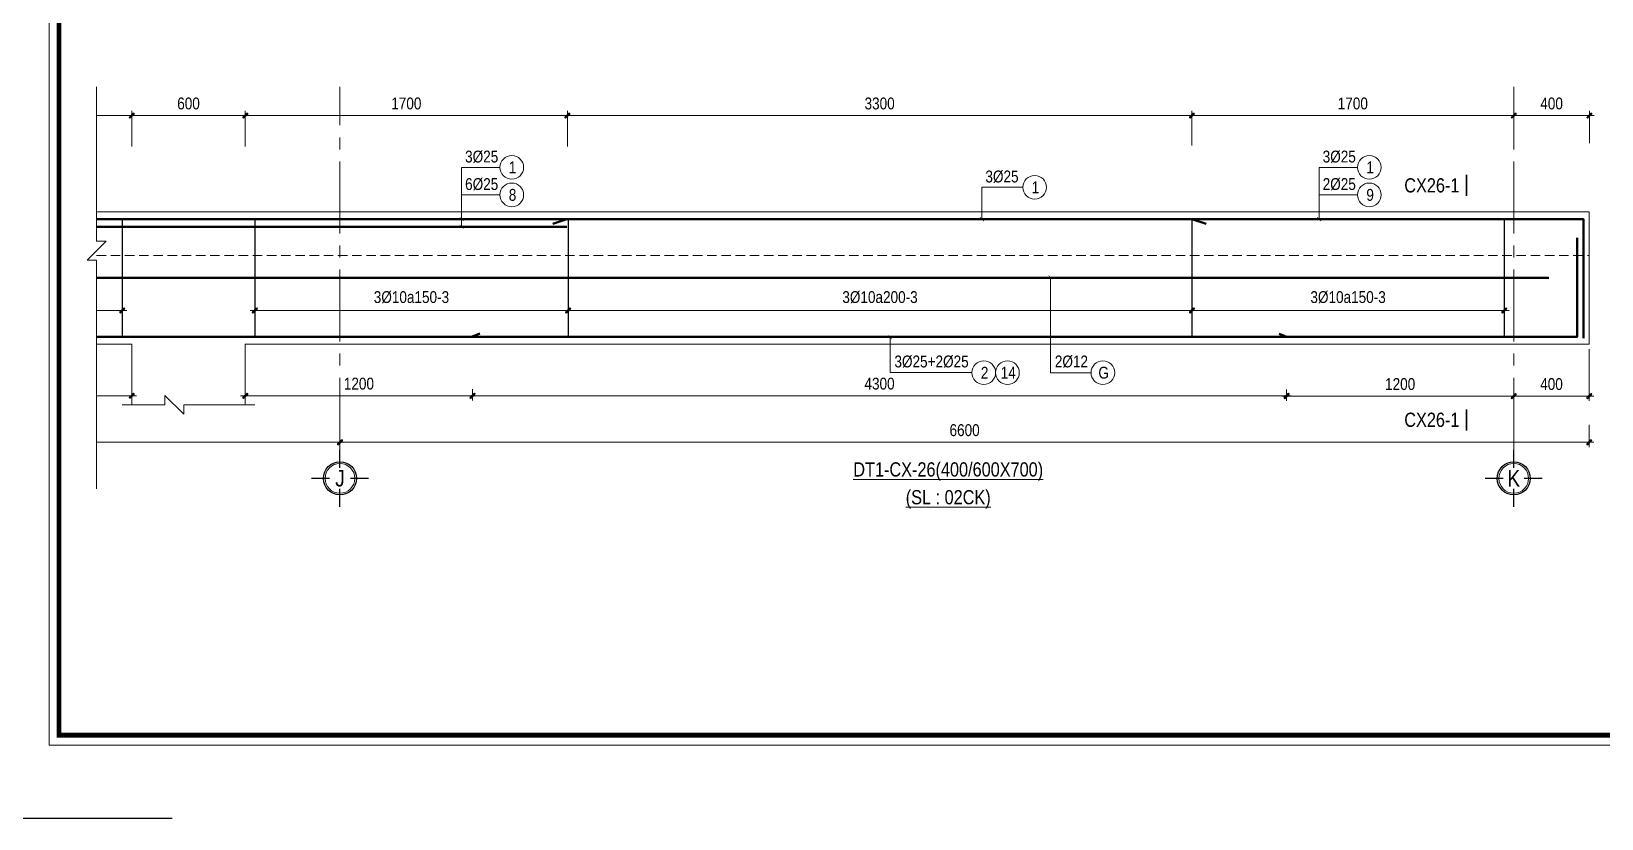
# Model space of a CAD drawing. Header units: millimetres. Extents: x 397144 to 8960116, y 345581 to 674207.
# Drawn here: x 4953948 to 4962242, y 602096 to 606256 of the extents above; entities that cross this region are included whole.
import ezdxf
from ezdxf.enums import TextEntityAlignment as Align
from ezdxf.xclip import XClip

# ---------------------------------------------------------------- set-up
doc = ezdxf.new("R2010")
doc.units = ezdxf.units.MM
doc.header["$XCLIPFRAME"] = 0
doc.header["$PDSIZE"] = -10
doc.linetypes.add('CENTER2', pattern=[28.575, 19.05, -3.175, 3.175, -3.175])
doc.linetypes.add('HIDDEN', pattern=[0.375, 0.25, -0.125])
doc.layers.get('0').update_dxf_attribs({"linetype": 'CONTINUOUS'})
doc.layers.get('Defpoints').update_dxf_attribs({"color": 12, "linetype": 'CONTINUOUS'})
for name, color, linetype, lineweight in [('2', 2, 'CONTINUOUS', 20), ('CDAI', 8, 'CONTINUOUS', 30), ('CTHEP', 2, 'CONTINUOUS', 50), ('DBAO', 3, 'CONTINUOUS', 20), ('DGIONG', 4, 'CONTINUOUS', 13), ('KTH', 150, 'CONTINUOUS', 5), ('Net khuat', 8, 'HIDDEN', 13), ('STICK', 1, 'CONTINUOUS', 9), ('TEXT', 7, 'CONTINUOUS', 15)]:
    doc.layers.add(name, color=color, linetype=linetype, lineweight=lineweight)
doc.layers.add('8', color=8, linetype='CONTINUOUS')
doc.styles.add('HELVECONDENSE', font='VHELVCN_0.TTF')
doc.styles.add('Star-HelCon', font='VHELVCN_0.TTF')
doc.styles.add('TTP-HelCon', font='VHELVCN_0.TTF')
doc.styles.add('VNI-HELVE-CONDENSE', font='VHELVCN_0.TTF')
doc.dimstyles.new('kc-25', dxfattribs={"dimtxt": 62.5, "dimasz": 20, "dimexe": 20, "dimexo": 50, "dimgap": 25, "dimtad": 3, "dimdec": 0, "dimzin": 0, "dimdsep": 46, "dimtxsty": 'VNI-HELVE-CONDENSE', "dimblk": 'DIM', "dimcen": 2.5, "dimclrd": 256, "dimclre": 154, "dimclrt": 7, "dimaunit": 1, "dimadec": 0, "dimazin": 0, "dimtfac": 1, "dimtdec": 0, "dimtix": 1, "dimtmove": 0, "dimatfit": 3, "dimldrblk": 'DOT', "dimfxl": 1, "dimtolj": 1, "dimtzin": 0, "dimarcsym": 0})
doc.dimstyles.new('TTP-25', dxfattribs={"dimscale": 25, "dimtxt": 2.5, "dimasz": 1, "dimexe": 1, "dimexo": 1, "dimgap": 0.09, "dimtad": 0, "dimdec": 4, "dimrnd": 5, "dimzin": 9, "dimdsep": 46, "dimtxsty": 'TTP-HelCon', "dimblk": 'Stick1', "dimcen": 0.09, "dimdle": 1.5, "dimclrd": 256, "dimclre": 256, "dimclrt": 7, "dimadec": 0, "dimazin": 0, "dimtfac": 1, "dimtdec": 4, "dimtmove": 0, "dimatfit": 3, "dimldrblk": '_ArchTick1', "dimfxl": 1, "dimtvp": 1, "dimtolj": 1, "dimtzin": 0, "dimarcsym": 0})

# ---------------------------------------------------------------- blocks, each defined once
blk = doc.blocks.new('CHG_XX_Khung ten')
blk.add_lwpolyline([(15, 579), (826, 579), (826, 15), (15, 15)], close=True)
at = {"color": 4, "linetype": 'Continuous', "const_width": 1}
blk.add_lwpolyline([(17, 577), (824, 577), (824, 17), (17, 17)], close=True, dxfattribs=at)
at = {"layer": 'Defpoints', "color": 1, "ltscale": 2}
blk.add_lwpolyline([(40.06, 0), (0, 0), (0, 40)], dxfattribs=at)
blk = doc.blocks.new('Stick1')
at = {"layer": 'STICK'}
h = blk.add_hatch(color=256, dxfattribs=at)
edge = h.paths.add_edge_path()
edge.add_line((0.3, 0.5), (-0.5, -0.3))
edge.add_arc((-0.4, -0.4), 0.141, 135, 315)
edge.add_line((-0.3, -0.5), (0.5, 0.3))
edge.add_arc((0.4, 0.4), 0.141, 315, 495)
blk.add_line((1, 0), (-1, 0), dxfattribs=at)
blk.add_lwpolyline([(0.3, 0.5), (-0.5, -0.3, 1), (-0.3, -0.5), (0.5, 0.3, 1), (0.3, 0.5, 1)], format="xyb", dxfattribs=at)
blk = doc.blocks.new('*D8560')
at = {"layer": 'Defpoints', "color": 0, "transparency": 16777216}
for p in [(5095956.6, 547642.8), (5095956.6, 547471.4), (5097656.6, 547471.4)]:
    blk.add_point(p, dxfattribs=at)
at = {"layer": 'KTH', "lineweight": -2, "transparency": 16777216}
for p, q in [((5095956.6, 547496.4), (5095956.6, 547667.8)), ((5097656.6, 547496.4), (5097656.6, 547667.8)), ((5097631.6, 547642.8), (5095981.6, 547642.8))]:
    blk.add_line(p, q, dxfattribs=at)
at = {"layer": 'KTH', "lineweight": -2, "transparency": 16777216, "xscale": 25, "yscale": 25, "zscale": 25, "rotation": 180}
blk.add_blockref('Stick1', (5095956.6, 547642.8), dxfattribs=at)
at = {"layer": 'KTH', "lineweight": -2, "transparency": 16777216, "xscale": 25, "yscale": 25, "zscale": 25}
blk.add_blockref('Stick1', (5097656.6, 547642.8), dxfattribs=at)
at = {"layer": 'KTH', "color": 7, "transparency": 16777216, "insert": (5096806.6, 547706.6), "char_height": 62.5, "attachment_point": 5, "style": 'TTP-HelCon'}
blk.add_mtext('\\A1;1700', dxfattribs=at)
blk = doc.blocks.new('_ArchTick1')
at = {"color": 0, "const_width": 3.81}
blk.add_lwpolyline([(-12.7, -12.7), (12.7, 12.7)], dxfattribs=at)
blk = doc.blocks.new('*D8572')
at = {"layer": 'Defpoints', "color": 0, "transparency": 16777216}
for p in [(5098056.3, 547642.8), (5097656.6, 547471.4), (5098056.3, 547471.4)]:
    blk.add_point(p, dxfattribs=at)
at = {"layer": 'KTH', "lineweight": -2, "transparency": 16777216}
for p, q in [((5097656.6, 547496.4), (5097656.6, 547667.8)), ((5098056.3, 547496.4), (5098056.3, 547667.8)), ((5097681.6, 547642.8), (5098031.3, 547642.8))]:
    blk.add_line(p, q, dxfattribs=at)
at = {"layer": 'KTH', "lineweight": -2, "transparency": 16777216, "xscale": 25, "yscale": 25, "zscale": 25, "rotation": 180}
blk.add_blockref('Stick1', (5097656.6, 547642.8), dxfattribs=at)
at = {"layer": 'KTH', "lineweight": -2, "transparency": 16777216, "xscale": 25, "yscale": 25, "zscale": 25}
blk.add_blockref('Stick1', (5098056.3, 547642.8), dxfattribs=at)
at = {"layer": 'KTH', "color": 7, "transparency": 16777216, "insert": (5097856.5, 547706.6), "char_height": 62.5, "attachment_point": 5, "style": 'TTP-HelCon'}
blk.add_mtext('\\A1;400', dxfattribs=at)
blk = doc.blocks.new('*D8573')
at = {"layer": 'Defpoints', "color": 0, "transparency": 16777216}
for p in [(5096456.6, 546220.2), (5096456.6, 546160.2), (5097656.6, 546220.2)]:
    blk.add_point(p, dxfattribs=at)
at = {"layer": 'KTH', "lineweight": -2, "transparency": 16777216}
for p, q in [((5096456.6, 546195.2), (5096456.6, 546135.2)), ((5097631.6, 546160.2), (5096481.6, 546160.2)), ((5097656.6, 546195.2), (5097656.6, 546135.2))]:
    blk.add_line(p, q, dxfattribs=at)
at = {"layer": 'KTH', "lineweight": -2, "transparency": 16777216, "xscale": 25, "yscale": 25, "zscale": 25, "rotation": 180}
blk.add_blockref('Stick1', (5096456.6, 546160.2), dxfattribs=at)
at = {"layer": 'KTH', "lineweight": -2, "transparency": 16777216, "xscale": 25, "yscale": 25, "zscale": 25}
blk.add_blockref('Stick1', (5097656.6, 546160.2), dxfattribs=at)
at = {"layer": 'KTH', "color": 7, "transparency": 16777216, "insert": (5097056.6, 546224), "char_height": 62.5, "attachment_point": 5, "style": 'TTP-HelCon'}
blk.add_mtext('\\A1;1200', dxfattribs=at)
blk = doc.blocks.new('*D8526')
at = {"layer": 'Defpoints', "color": 0, "transparency": 16777216}
for p in [(5088351.6, 546752.8), (5090306.6, 546670.4), (5088351.6, 546612.9)]:
    blk.add_point(p, dxfattribs=at)
at = {"layer": 'KTH', "lineweight": -2, "transparency": 16777216}
for p, q in [((5088351.6, 546727.8), (5088351.6, 546587.9)), ((5090281.6, 546612.9), (5088376.6, 546612.9)), ((5090306.6, 546645.4), (5090306.6, 546587.9))]:
    blk.add_line(p, q, dxfattribs=at)
at = {"layer": 'KTH', "lineweight": -2, "transparency": 16777216, "xscale": 25, "yscale": 25, "zscale": 25, "rotation": 180}
blk.add_blockref('Stick1', (5088351.6, 546612.9), dxfattribs=at)
at = {"layer": 'KTH', "lineweight": -2, "transparency": 16777216, "xscale": 25, "yscale": 25, "zscale": 25}
blk.add_blockref('Stick1', (5090306.6, 546612.9), dxfattribs=at)
at = {"layer": 'KTH', "color": 7, "transparency": 16777216, "insert": (5089329.1, 546682.8), "char_height": 62.5, "attachment_point": 5, "style": 'TTP-HelCon'}
blk.add_mtext('\\A1;3Þ10a150-3', dxfattribs=at)
blk = doc.blocks.new('*D8527')
at = {"layer": 'Defpoints', "color": 0, "transparency": 16777216}
for p in [(5090956.6, 547642.8), (5090356.6, 547489.7), (5090956.6, 547489.7)]:
    blk.add_point(p, dxfattribs=at)
at = {"layer": 'KTH', "lineweight": -2, "transparency": 16777216}
for p, q in [((5090356.6, 547514.7), (5090356.6, 547667.8)), ((5090956.6, 547514.7), (5090956.6, 547667.8)), ((5090381.6, 547642.8), (5090931.6, 547642.8))]:
    blk.add_line(p, q, dxfattribs=at)
at = {"layer": 'KTH', "lineweight": -2, "transparency": 16777216, "xscale": 25, "yscale": 25, "zscale": 25, "rotation": 180}
blk.add_blockref('Stick1', (5090356.6, 547642.8), dxfattribs=at)
at = {"layer": 'KTH', "lineweight": -2, "transparency": 16777216, "xscale": 25, "yscale": 25, "zscale": 25}
blk.add_blockref('Stick1', (5090956.6, 547642.8), dxfattribs=at)
at = {"layer": 'KTH', "color": 7, "transparency": 16777216, "insert": (5090656.6, 547706.6), "char_height": 62.5, "attachment_point": 5, "style": 'TTP-HelCon'}
blk.add_mtext('\\A1;600', dxfattribs=at)
blk = doc.blocks.new('dau truc')
blk.add_circle((0, 0), 180)
at = {"layer": '8'}
for p, q in [((0, 127), (0, 345)), ((-127, 0), (-345, 0)), ((345, 0), (127, 0)), ((0, -345), (0, -127))]:
    blk.add_line(p, q, dxfattribs=at)
blk.add_circle((0, 0), 200, dxfattribs=at)
at = {"layer": 'TEXT', "style": 'HELVECONDENSE'}
blk.add_attdef('A', text='', height=233, dxfattribs=at).set_placement((0, 0), align=Align.MIDDLE)
blk = doc.blocks.new('*D8533')
at = {"layer": 'Defpoints', "color": 0, "transparency": 16777216}
for p in [(5090356.6, 547642.7), (5088355.6, 547453.7), (5090356.6, 547453.7)]:
    blk.add_point(p, dxfattribs=at)
at = {"layer": 'KTH', "lineweight": -2, "transparency": 16777216}
for p, q in [((5088355.6, 547478.7), (5088355.6, 547667.7)), ((5090356.6, 547478.7), (5090356.6, 547667.7)), ((5088380.6, 547642.7), (5090331.6, 547642.7))]:
    blk.add_line(p, q, dxfattribs=at)
at = {"layer": 'KTH', "lineweight": -2, "transparency": 16777216, "xscale": 25, "yscale": 25, "zscale": 25, "rotation": 180}
blk.add_blockref('Stick1', (5088355.6, 547642.7), dxfattribs=at)
at = {"layer": 'KTH', "lineweight": -2, "transparency": 16777216, "xscale": 25, "yscale": 25, "zscale": 25}
blk.add_blockref('Stick1', (5090356.6, 547642.7), dxfattribs=at)
at = {"layer": 'KTH', "color": 7, "transparency": 16777216, "insert": (5089356.1, 547706.5), "char_height": 62.5, "attachment_point": 5, "style": 'TTP-HelCon'}
blk.add_mtext('\\A1;2000', dxfattribs=at)
blk = doc.blocks.new('*D8534')
at = {"layer": 'Defpoints', "color": 0, "transparency": 16777216}
for p in [(5092657.6, 547642.8), (5090956.6, 547453.8), (5092657.6, 547453.8)]:
    blk.add_point(p, dxfattribs=at)
at = {"layer": 'KTH', "lineweight": -2, "transparency": 16777216}
for p, q in [((5090956.6, 547478.8), (5090956.6, 547667.8)), ((5092657.6, 547478.8), (5092657.6, 547667.8)), ((5090981.6, 547642.8), (5092632.6, 547642.8))]:
    blk.add_line(p, q, dxfattribs=at)
at = {"layer": 'KTH', "lineweight": -2, "transparency": 16777216, "xscale": 25, "yscale": 25, "zscale": 25, "rotation": 180}
blk.add_blockref('Stick1', (5090956.6, 547642.8), dxfattribs=at)
at = {"layer": 'KTH', "lineweight": -2, "transparency": 16777216, "xscale": 25, "yscale": 25, "zscale": 25}
blk.add_blockref('Stick1', (5092657.6, 547642.8), dxfattribs=at)
at = {"layer": 'KTH', "color": 7, "transparency": 16777216, "insert": (5091807.1, 547706.6), "char_height": 62.5, "attachment_point": 5, "style": 'TTP-HelCon'}
blk.add_mtext('\\A1;1700', dxfattribs=at)
blk = doc.blocks.new('*D8540')
at = {"layer": 'Defpoints', "color": 0, "transparency": 16777216}
for p in [(5095956.6, 547642.8), (5092657.6, 547453.8), (5095956.6, 547460.4)]:
    blk.add_point(p, dxfattribs=at)
at = {"layer": 'KTH', "lineweight": -2, "transparency": 16777216}
for p, q in [((5092657.6, 547478.8), (5092657.6, 547667.8)), ((5095956.6, 547485.4), (5095956.6, 547667.8)), ((5092682.6, 547642.8), (5095931.6, 547642.8))]:
    blk.add_line(p, q, dxfattribs=at)
at = {"layer": 'KTH', "lineweight": -2, "transparency": 16777216, "xscale": 25, "yscale": 25, "zscale": 25, "rotation": 180}
blk.add_blockref('Stick1', (5092657.6, 547642.8), dxfattribs=at)
at = {"layer": 'KTH', "lineweight": -2, "transparency": 16777216, "xscale": 25, "yscale": 25, "zscale": 25}
blk.add_blockref('Stick1', (5095956.6, 547642.8), dxfattribs=at)
at = {"layer": 'KTH', "color": 7, "transparency": 16777216, "insert": (5094307.1, 547706.6), "char_height": 62.5, "attachment_point": 5, "style": 'TTP-HelCon'}
blk.add_mtext('\\A1;3300', dxfattribs=at)
blk = doc.blocks.new('DIM')
h = blk.add_hatch(color=1)
h.paths.add_polyline_path([(0.49, 0.29, 1), (0.29, 0.49), (-0.19, 0), (0.19, 0)])
h.paths.add_polyline_path([(0.19, 0), (-0.19, 0), (-0.49, -0.29, 1), (-0.29, -0.49)])
at = {"color": 9}
for p, q in [((-0.19, 0), (-1.5, 0)), ((0.19, 0), (1.5, 0))]:
    blk.add_line(p, q, dxfattribs=at)
at = {"color": 1}
for p, q in [((-0.49, -0.29), (0.29, 0.49)), ((-0.29, -0.49), (0.49, 0.29)), ((-0.19, 0), (0.19, 0))]:
    blk.add_line(p, q, dxfattribs=at)
blk.add_arc((-0.39, -0.39), 0.138, 135, 315, dxfattribs=at)
blk = doc.blocks.new('*D1582')
at = {"layer": 'Defpoints', "color": 0, "transparency": 16777216}
for p in [(5091456.6, 546114.4), (5081956.6, 546013.3), (5091456.6, 545916.4)]:
    blk.add_point(p, dxfattribs=at)
at = {"layer": 'KTH', "lineweight": -2, "transparency": 16777216}
for p, q in [((5091456.6, 546089.4), (5091456.6, 545891.4)), ((5081956.6, 545988.3), (5081956.6, 545891.4)), ((5081981.6, 545916.4), (5091431.6, 545916.4))]:
    blk.add_line(p, q, dxfattribs=at)
at = {"layer": 'KTH', "lineweight": -2, "transparency": 16777216, "xscale": 25, "yscale": 25, "zscale": 25, "rotation": 180}
blk.add_blockref('Stick1', (5081956.6, 545916.4), dxfattribs=at)
at = {"layer": 'KTH', "lineweight": -2, "transparency": 16777216, "xscale": 25, "yscale": 25, "zscale": 25}
blk.add_blockref('Stick1', (5091456.6, 545916.4), dxfattribs=at)
at = {"layer": 'KTH', "color": 7, "transparency": 16777216, "insert": (5086706.6, 545980.3), "char_height": 62.5, "attachment_point": 5, "style": 'TTP-HelCon'}
blk.add_mtext('\\A1;9500', dxfattribs=at)
blk = doc.blocks.new('*D1583')
at = {"layer": 'Defpoints', "color": 0, "transparency": 16777216}
for p in [(5091456.6, 546114.4), (5098055.4, 546033.8), (5098055.4, 545916.4)]:
    blk.add_point(p, dxfattribs=at)
at = {"layer": 'KTH', "lineweight": -2, "transparency": 16777216}
for p, q in [((5091456.6, 546089.4), (5091456.6, 545891.4)), ((5098055.4, 546008.8), (5098055.4, 545891.4)), ((5091481.6, 545916.4), (5098030.4, 545916.4))]:
    blk.add_line(p, q, dxfattribs=at)
at = {"layer": 'KTH', "lineweight": -2, "transparency": 16777216, "xscale": 25, "yscale": 25, "zscale": 25, "rotation": 180}
blk.add_blockref('Stick1', (5091456.6, 545916.4), dxfattribs=at)
at = {"layer": 'KTH', "lineweight": -2, "transparency": 16777216, "xscale": 25, "yscale": 25, "zscale": 25}
blk.add_blockref('Stick1', (5098055.4, 545916.4), dxfattribs=at)
at = {"layer": 'KTH', "color": 7, "transparency": 16777216, "insert": (5094756, 545980.3), "char_height": 62.5, "attachment_point": 5, "style": 'TTP-HelCon'}
blk.add_mtext('\\A1;6600', dxfattribs=at)
blk = doc.blocks.new('*D8545')
at = {"layer": 'Defpoints', "color": 0, "transparency": 16777216}
for p in [(5090356.6, 546436.6), (5089156.6, 546222.3), (5089156.6, 546162.4)]:
    blk.add_point(p, dxfattribs=at)
at = {"layer": 'KTH', "lineweight": -2, "transparency": 16777216}
for p, q in [((5090356.6, 546411.6), (5090356.6, 546137.4)), ((5089156.6, 546197.3), (5089156.6, 546137.4)), ((5090331.6, 546162.4), (5089181.6, 546162.4))]:
    blk.add_line(p, q, dxfattribs=at)
at = {"layer": 'KTH', "lineweight": -2, "transparency": 16777216, "xscale": 25, "yscale": 25, "zscale": 25, "rotation": 180}
blk.add_blockref('Stick1', (5089156.6, 546162.4), dxfattribs=at)
at = {"layer": 'KTH', "lineweight": -2, "transparency": 16777216, "xscale": 25, "yscale": 25, "zscale": 25}
blk.add_blockref('Stick1', (5090356.6, 546162.4), dxfattribs=at)
at = {"layer": 'KTH', "color": 7, "transparency": 16777216, "insert": (5089756.6, 546226.2), "char_height": 62.5, "attachment_point": 5, "style": 'TTP-HelCon'}
blk.add_mtext('\\A1;1200', dxfattribs=at)
blk = doc.blocks.new('*D8547')
at = {"layer": 'Defpoints', "color": 0, "transparency": 16777216}
for p in [(5090956.6, 546434.4), (5092156.6, 546222.3), (5092156.6, 546162.3)]:
    blk.add_point(p, dxfattribs=at)
at = {"layer": 'KTH', "lineweight": -2, "transparency": 16777216}
for p, q in [((5090956.6, 546409.4), (5090956.6, 546137.3)), ((5090981.6, 546162.3), (5092131.6, 546162.3)), ((5092156.6, 546197.3), (5092156.6, 546137.3))]:
    blk.add_line(p, q, dxfattribs=at)
at = {"layer": 'KTH', "lineweight": -2, "transparency": 16777216, "xscale": 25, "yscale": 25, "zscale": 25, "rotation": 180}
blk.add_blockref('Stick1', (5090956.6, 546162.3), dxfattribs=at)
at = {"layer": 'KTH', "lineweight": -2, "transparency": 16777216, "xscale": 25, "yscale": 25, "zscale": 25}
blk.add_blockref('Stick1', (5092156.6, 546162.3), dxfattribs=at)
at = {"layer": 'KTH', "color": 7, "transparency": 16777216, "insert": (5091556.6, 546226.1), "char_height": 62.5, "attachment_point": 5, "style": 'TTP-HelCon'}
blk.add_mtext('\\A1;1200', dxfattribs=at)
blk = doc.blocks.new('*D8548')
at = {"layer": 'Defpoints', "color": 0, "transparency": 16777216}
for p in [(5092156.6, 546222.3), (5096456.6, 546197.3), (5096456.6, 546162.3)]:
    blk.add_point(p, dxfattribs=at)
at = {"layer": 'KTH', "lineweight": -2, "transparency": 16777216}
for p, q in [((5092156.6, 546197.3), (5092156.6, 546137.3)), ((5092181.6, 546162.3), (5096431.6, 546162.3)), ((5096456.6, 546172.3), (5096456.6, 546137.3))]:
    blk.add_line(p, q, dxfattribs=at)
at = {"layer": 'KTH', "lineweight": -2, "transparency": 16777216, "xscale": 25, "yscale": 25, "zscale": 25, "rotation": 180}
blk.add_blockref('Stick1', (5092156.6, 546162.3), dxfattribs=at)
at = {"layer": 'KTH', "lineweight": -2, "transparency": 16777216, "xscale": 25, "yscale": 25, "zscale": 25}
blk.add_blockref('Stick1', (5096456.6, 546162.3), dxfattribs=at)
at = {"layer": 'KTH', "color": 7, "transparency": 16777216, "insert": (5094306.6, 546226.1), "char_height": 62.5, "attachment_point": 5, "style": 'TTP-HelCon'}
blk.add_mtext('\\A1;4300', dxfattribs=at)
blk = doc.blocks.new('*D8549')
at = {"layer": 'Defpoints', "color": 0, "transparency": 16777216}
for p in [(5091006.6, 546752.8), (5092661.6, 546670.4), (5091006.6, 546612.9)]:
    blk.add_point(p, dxfattribs=at)
at = {"layer": 'KTH', "lineweight": -2, "transparency": 16777216}
for p, q in [((5091006.6, 546727.8), (5091006.6, 546587.9)), ((5092636.6, 546612.9), (5091031.6, 546612.9)), ((5092661.6, 546645.4), (5092661.6, 546587.9))]:
    blk.add_line(p, q, dxfattribs=at)
at = {"layer": 'KTH', "lineweight": -2, "transparency": 16777216, "xscale": 25, "yscale": 25, "zscale": 25, "rotation": 180}
blk.add_blockref('Stick1', (5091006.6, 546612.9), dxfattribs=at)
at = {"layer": 'KTH', "lineweight": -2, "transparency": 16777216, "xscale": 25, "yscale": 25, "zscale": 25}
blk.add_blockref('Stick1', (5092661.6, 546612.9), dxfattribs=at)
at = {"layer": 'KTH', "color": 7, "transparency": 16777216, "insert": (5091834.1, 546682.8), "char_height": 62.5, "attachment_point": 5, "style": 'TTP-HelCon'}
blk.add_mtext('\\A1;3Þ10a150-3', dxfattribs=at)
blk = doc.blocks.new('*D8550')
at = {"layer": 'Defpoints', "color": 0, "transparency": 16777216}
for p in [(5095956.6, 546752.8), (5097606.6, 546670.4), (5095956.6, 546612.9)]:
    blk.add_point(p, dxfattribs=at)
at = {"layer": 'KTH', "lineweight": -2, "transparency": 16777216}
for p, q in [((5095956.6, 546727.8), (5095956.6, 546587.9)), ((5097581.6, 546612.9), (5095981.6, 546612.9)), ((5097606.6, 546645.4), (5097606.6, 546587.9))]:
    blk.add_line(p, q, dxfattribs=at)
at = {"layer": 'KTH', "lineweight": -2, "transparency": 16777216, "xscale": 25, "yscale": 25, "zscale": 25, "rotation": 180}
blk.add_blockref('Stick1', (5095956.6, 546612.9), dxfattribs=at)
at = {"layer": 'KTH', "lineweight": -2, "transparency": 16777216, "xscale": 25, "yscale": 25, "zscale": 25}
blk.add_blockref('Stick1', (5097606.6, 546612.9), dxfattribs=at)
at = {"layer": 'KTH', "color": 7, "transparency": 16777216, "insert": (5096781.6, 546682.8), "char_height": 62.5, "attachment_point": 5, "style": 'TTP-HelCon'}
blk.add_mtext('\\A1;3Þ10a150-3', dxfattribs=at)
blk = doc.blocks.new('*D8551')
at = {"layer": 'Defpoints', "color": 0, "transparency": 16777216}
for p in [(5092661.6, 546752.9), (5095956.6, 546727.8), (5095956.6, 546612.8)]:
    blk.add_point(p, dxfattribs=at)
at = {"layer": 'KTH', "lineweight": -2, "transparency": 16777216}
for p, q in [((5092661.6, 546727.9), (5092661.6, 546587.8)), ((5095956.6, 546702.8), (5095956.6, 546587.8)), ((5092686.6, 546612.8), (5095931.6, 546612.8))]:
    blk.add_line(p, q, dxfattribs=at)
at = {"layer": 'KTH', "lineweight": -2, "transparency": 16777216, "xscale": 25, "yscale": 25, "zscale": 25, "rotation": 180}
blk.add_blockref('Stick1', (5092661.6, 546612.8), dxfattribs=at)
at = {"layer": 'KTH', "lineweight": -2, "transparency": 16777216, "xscale": 25, "yscale": 25, "zscale": 25}
blk.add_blockref('Stick1', (5095956.6, 546612.8), dxfattribs=at)
at = {"layer": 'KTH', "color": 7, "transparency": 16777216, "insert": (5094309.1, 546682.7), "char_height": 62.5, "attachment_point": 5, "style": 'TTP-HelCon'}
blk.add_mtext('\\A1;3Þ10a200-3', dxfattribs=at)
blk = doc.blocks.new('*D8552')
at = {"layer": 'Defpoints', "color": 0, "transparency": 16777216}
for p in [(5098055.4, 546434.4), (5097656.6, 546220.2), (5098055.4, 546160.2)]:
    blk.add_point(p, dxfattribs=at)
at = {"layer": 'KTH', "lineweight": -2, "transparency": 16777216}
for p, q in [((5098055.4, 546409.4), (5098055.4, 546135.2)), ((5097656.6, 546195.2), (5097656.6, 546135.2)), ((5097681.6, 546160.2), (5098030.4, 546160.2))]:
    blk.add_line(p, q, dxfattribs=at)
at = {"layer": 'KTH', "lineweight": -2, "transparency": 16777216, "xscale": 25, "yscale": 25, "zscale": 25, "rotation": 180}
blk.add_blockref('Stick1', (5097656.6, 546160.2), dxfattribs=at)
at = {"layer": 'KTH', "lineweight": -2, "transparency": 16777216, "xscale": 25, "yscale": 25, "zscale": 25}
blk.add_blockref('Stick1', (5098055.4, 546160.2), dxfattribs=at)
at = {"layer": 'KTH', "color": 7, "transparency": 16777216, "insert": (5097856, 546224), "char_height": 62.5, "attachment_point": 5, "style": 'TTP-HelCon'}
blk.add_mtext('\\A1;400', dxfattribs=at)
blk = doc.blocks.new('MC')
at = {"layer": 'CTHEP', "const_width": 10}
blk.add_lwpolyline([(0, 150), (0, 0)], dxfattribs=at)
at = {"layer": 'TEXT', "style": 'TTP-HelCon'}
blk.add_attdef('A', text='', height=100, dxfattribs=at).set_placement((-50, 26), align=Align.RIGHT)
blk = doc.blocks.new('CX28')
at = {"layer": 'CTHEP'}
blk.add_line((5053030.18222, 532731.7149), (5097531.87558, 532731.66677), dxfattribs=at)
for points in [[(5097715.24036, 532412.46726), (5097715.24036, 533040.65447), (5052876.45717, 533040.71921), (5052876.45717, 532414.45672)], [(5052911.67392, 532795.12013), (5052911.67392, 532418.73006), (5052911.67392, 532418.73006), (5053145.32759, 532418.707), (5068846.45578, 532418.67871), (5069420.50128, 532418.67683), (5097679.69928, 532418.65468), (5097679.69928, 532941.5302)]]:
    blk.add_lwpolyline(points, dxfattribs=at)
at = {"layer": 'Net khuat', "ltscale": 200}
blk.add_lwpolyline([(5052846.45717, 532849.73002), (5097745.24037, 532849.73002)], dxfattribs=at)
blk = doc.blocks.new('CX26')
at = {"layer": 'CDAI', "ltscale": 52.5}
for p, q in [((5090306.60281, 547099.47463), (5090306.60281, 546469.47463)), ((5091006.60021, 547099.4708), (5091006.60021, 546473.45467)), ((5092661.60021, 547099.4025), (5092661.60021, 546473.4315)), ((5095956.60281, 547099.36033), (5095956.60281, 546469.36033)), ((5095956.60281, 547099.36033), (5095956.60281, 546469.36033)), ((5097606.60281, 547099.36033), (5097606.60281, 546469.36033)), ((5097606.60281, 547099.36033), (5097606.60281, 546469.36033))]:
    blk.add_line(p, q, dxfattribs=at)
at = {"layer": 'CTHEP'}
for p, q in [((5092580.60421, 547070.39867), (5092655.60421, 547095.39867)), ((5096031.60281, 547070.36033), (5095956.60281, 547095.36033)), ((5088355.64229, 547055.46147), (5092655.60421, 547055.46147)), ((5058990.32788, 546786.46273), (5097842.02123, 546786.41461)), ((5092156.60421, 546475.51422), (5092196.1032, 546491.2061)), ((5096456.60281, 546473.42129), (5096417.10382, 546489.11316))]:
    blk.add_line(p, q, dxfattribs=at)
for points in [[(5098025.38601, 546467.2151), (5098025.38601, 547095.40231), (5058836.60282, 547095.46705), (5058836.60282, 546469.20456)], [(5058871.81958, 546849.86797), (5058871.81958, 546473.47789), (5058871.81958, 546473.47789), (5059405.47064, 546473.45484), (5065606.60282, 546473.42655), (5066180.64833, 546473.42466), (5097991.31059, 546473.40252), (5097991.31059, 546996.27803)]]:
    blk.add_lwpolyline(points, dxfattribs=at)
at = {"layer": 'DBAO'}
for points in [[(5090956.60421, 546434.3673), (5098055.38602, 546434.35991), (5098055.38602, 547134.35662), (5065754.50907, 547134.40146)], [(5082206.60421, 546434.37763), (5090356.60281, 546434.36806)], [(5090356.60281, 546114.47463), (5090356.60281, 546434.47463)], [(5090956.60421, 546114.39867), (5090956.60421, 546434.39867)]]:
    blk.add_lwpolyline(points, dxfattribs=at)
at = {"layer": 'DGIONG'}
blk.add_lwpolyline([(5090306.60281, 546114.47463), (5090531.60281, 546114.47463), (5090531.60281, 546164.47463), (5090631.60281, 546064.47463), (5090631.60281, 546114.47463), (5091006.60021, 546114.4708)], dxfattribs=at)
for centre in [(5092364.05707, 547369.27902), (5096893.87001, 547369.27902), (5095125.92454, 547263.98696), (5092364.05707, 547223.98002), (5096893.87001, 547223.98002), (5094857.37298, 546284.52653), (5094982.37298, 546284.52653), (5095486.36881, 546284.4819)]:
    blk.add_circle(centre, 62.5, dxfattribs=at)
at = {"layer": 'Net khuat', "linetype": 'CENTER2', "ltscale": 20}
for p, q in [((5091456.60281, 545876.98085), (5091456.60281, 547882.32349)), ((5097656.60281, 545876.98085), (5097656.60281, 547882.32349))]:
    blk.add_line(p, q, dxfattribs=at)
at = {"layer": 'Net khuat', "ltscale": 200}
blk.add_lwpolyline([(5058806.60282, 546904.47786), (5098055.38602, 546904.47786)], dxfattribs=at)
at = {"xscale": 0.75, "yscale": 0.75, "zscale": 0.75}
for p in [(5097407.11125, 547217.35449), (5097407.11125, 545978.61334)]:
    blk.add_blockref('MC', p, dxfattribs=at).add_auto_attribs({'A': 'CX26-1'})
at = {"layer": '2', "ltscale": 300}
ref = blk.add_blockref('dau truc', (5091456.60281, 545726.11632), dxfattribs=dict(at, xscale=0.4367131292819977, yscale=0.4367131292819977, zscale=0.4367131292819977))
ref.add_attrib('A', 'J', dxfattribs={"layer": 'TEXT', "height": 87.5, "style": 'HELVECONDENSE'}).set_placement((5091456.60281, 545726.11632), align=Align.MIDDLE)
ref = blk.add_blockref('dau truc', (5097656.60281, 545726.11632), dxfattribs=dict(at, xscale=0.4367131292819977, yscale=0.4367131292819977, zscale=0.4367131292819977))
ref.add_attrib('A', 'K', dxfattribs={"layer": 'TEXT', "height": 87.5, "style": 'HELVECONDENSE'}).set_placement((5097656.60281, 545726.11632), align=Align.MIDDLE)
at = {"layer": 'TEXT', "style": 'TTP-HelCon'}
for s, p in [('3Þ25', (5092117.54702, 547395.13197)), ('3Þ25', (5096647.35996, 547395.13197)), ('3Þ25', (5094865.80066, 547289.83991, 0)), ('6Þ25', (5092117.54702, 547249.83297)), ('2Þ25', (5096647.35996, 547249.83297)), ('3Þ25+2Þ25', (5094385.29585, 546312.42359, 0)), ('2Þ12', (5095232.56094, 546312.37895, 0))]:
    blk.add_text(s, height=62.5, dxfattribs=at).set_placement(p)
at = {"layer": 'TEXT', "style": 'Star-HelCon'}
for s, p in [('1', (5092368.22374, 547369.27902)), ('1', (5096898.03668, 547369.27902)), ('8', (5092368.22374, 547223.98002)), ('1', (5095130.09121, 547263.98696)), ('9', (5096898.03668, 547223.98002)), ('2', (5094861.53964, 546284.52653)), ('14', (5094986.53964, 546284.52653)), ('G', (5095490.53548, 546284.4819))]:
    blk.add_text(s, height=62.5, dxfattribs=at).set_placement(p, align=Align.MIDDLE)
at = {"layer": 'TEXT', "style": 'TTP-HelCon'}
for s, p in [('%%UDT1-CX-26(400/600X700)', (5094669.39413, 545735.78548)), ('%%U(SL : 02CK)', (5094669.39413, 545588.89088))]:
    blk.add_text(s, height=75, dxfattribs=at).set_placement(p, align=Align.CENTER)
at = {"layer": 'KTH'}
for base, p1, p2, picture, middle in [((5090356.60281, 547642.70395), (5088355.60281, 547453.70011), (5090356.60281, 547453.70011), '*D8533', (5089356.10281, 547706.53728)), ((5090956.60021, 547642.77608), (5090356.60281, 547489.67936), (5090956.60021, 547489.67936), '*D8527', (5090656.60151, 547706.60941)), ((5092657.60021, 547642.77608), (5090956.60021, 547453.77225), (5092657.60021, 547453.77225), '*D8534', (5091807.10021, 547706.60941)), ((5095956.60281, 547642.77608), (5092657.60021, 547453.77225), (5095956.60281, 547460.3615), '*D8540', (5094307.10151, 547706.60941)), ((5089156.60281, 546162.3817), (5090356.60281, 546436.56757), (5089156.60281, 546222.33288), '*D8545', (5089756.60281, 546226.21503)), ((5098055.38602, 546160.2128), (5097656.60281, 546220.16398), (5098055.38602, 546434.35991), '*D8552', (5097855.99441, 546224.04613)), ((5096456.60281, 546160.2128), (5097656.60281, 546220.16398), (5096456.60281, 546220.16398), '*D8573', (5097056.60281, 546224.04613)), ((5091456.60281, 545916.41758), (5081956.60281, 546013.26876), (5091456.60281, 546114.40058), '*D1582', (5086706.60281, 545980.25091)), ((5098055.38602, 545916.41758), (5091456.60281, 546114.40058), (5098055.38602, 546033.8296), '*D1583', (5094755.99441, 545980.25091))]:
    dim = blk.add_linear_dim(base=base, p1=p1, p2=p2, angle=180, dimstyle='TTP-25', override={"dimtmove": 1}, dxfattribs=at)
    dim.commit()
    dim.dimension.update_dxf_attribs({"geometry": picture, "text_midpoint": middle})
for base, p1, p2, picture, middle in [((5095956.60281, 547642.77608), (5097656.60281, 547471.38292), (5095956.60281, 547471.38292), '*D8560', (5096806.60281, 547706.60941)), ((5098056.31704, 547642.77608), (5097656.60281, 547471.38292), (5098056.31704, 547471.38292), '*D8572', (5097856.45993, 547706.60941)), ((5092156.60421, 546162.30573), (5090956.60281, 546434.3673), (5092156.60421, 546222.25691), '*D8547', (5091556.60351, 546226.13907)), ((5096456.60281, 546162.30573), (5092156.60421, 546222.25691), (5096456.60281, 546197.25691), '*D8548', (5094306.60351, 546226.13907))]:
    dim = blk.add_linear_dim(base=base, p1=p1, p2=p2, dimstyle='TTP-25', override={"dimtmove": 1}, dxfattribs=at)
    dim.commit()
    dim.dimension.update_dxf_attribs({"geometry": picture, "text_midpoint": middle})
for base, p1, p2, picture, middle in [((5088351.60281, 546612.89844), (5090306.60281, 546670.37179), (5088351.60281, 546752.84332), '*D8526', (5089329.10281, 546682.81511)), ((5091006.59336, 546612.89844), (5092661.59336, 546670.37179), (5091006.59336, 546752.84332), '*D8549', (5091834.09336, 546682.81511)), ((5095956.59596, 546612.89844), (5097606.59596, 546670.37179), (5095956.59596, 546752.84332), '*D8550', (5096781.59596, 546682.81511))]:
    dim = blk.add_linear_dim(base=base, p1=p1, p2=p2, angle=180, text='3Þ10a150-3', dimstyle='TTP-25', override={"dimtmove": 1}, dxfattribs=at)
    dim.commit()
    dim.dimension.update_dxf_attribs({"geometry": picture, "text_midpoint": middle})
dim = blk.add_linear_dim(base=(5095956.59596, 546612.82309), p1=(5092661.59336, 546752.91162), p2=(5095956.59596, 546727.84332), text='3Þ10a200-3', dimstyle='TTP-25', override={"dimtmove": 1}, dxfattribs=at)
dim.commit()
dim.dimension.update_dxf_attribs({"geometry": '*D8551', "text_midpoint": (5094309.09466, 546682.73975)})
at = {"layer": 'DGIONG'}
for points in [[(5092099.03525, 547095.47091), (5092099.03499, 547369.27902), (5092301.55707, 547369.27902)], [(5096628.84819, 547095.47091), (5096628.84793, 547369.27902), (5096831.37001, 547369.27902)], [(5094847.28889, 547095.47786), (5094847.28862, 547263.98696), (5095063.42454, 547263.98696)], [(5092099.0349, 547055.47091), (5092099.03463, 547223.98002), (5092301.55672, 547223.98002)], [(5096628.84819, 547095.47091), (5096628.84757, 547223.98002), (5096831.36966, 547223.98002)], [(5095209.55077, 546788.52647), (5095209.54891, 546284.4819), (5095423.86881, 546284.4819)], [(5094362.28408, 546471.57079), (5094362.28382, 546284.52653), (5094794.87298, 546284.52653)]]:
    blk.add_leader(points, dimstyle='kc-25', override={"dimtad": 0, "dimldrblk": 'ArchTick', "dimfxl": 100, "dimarcsym": 1}, dxfattribs=at)

msp = doc.modelspace()

# ---------------------------------------------------------------- block references
at = {"layer": 'DBAO'}
ref = msp.add_blockref('CX28', (-105064.3371, 71864.5285), dxfattribs=at)
XClip(ref).set_block_clipping_path([(5081149.0594110629, 531411.0019548647), (5097865.1793135181, 533729.3399608198)])
at = {"layer": 'KTH', "ltscale": 0.8, "xscale": 25.92478421702978, "yscale": 25.92478421702978, "zscale": 25.92478421702978}
msp.add_blockref('CHG_XX_Khung ten', (4953653.34321, 602096.26671), dxfattribs=at)

# ---------------------------------------------------------------- next in the draw order: linework, layer by layer
at = {"layer": 'DGIONG'}
msp.add_lwpolyline([(4954292.74042, 605963.22533), (4954292.74042, 605146.72697), (4954342.74042, 605146.72697), (4954242.74042, 605046.72697), (4954292.74042, 605046.72697), (4954292.74042, 603839.03485)], dxfattribs=at)

# ---------------------------------------------------------------- next in the draw order: block references
at = {"layer": 'DBAO'}
ref = msp.add_blockref('CX26', (-135878.29327, 58168.15446), dxfattribs=at)
XClip(ref).set_block_clipping_path([(5090171.0336859869, 545477.3242874676), (5098160.3624165934, 547795.0708696508)])

doc.saveas('drawing.dxf')
